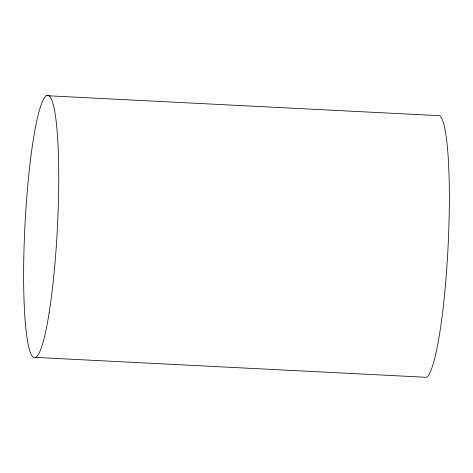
<?xml version="1.0" encoding="UTF-8"?>
<svg xmlns="http://www.w3.org/2000/svg" width="473" height="473" viewBox="0 0 473 473"><rect width="100%" height="100%" fill="white"/><g stroke="black" fill="none" stroke-linecap="round" stroke-linejoin="round"><path stroke-width="0.71" d="M46.561 95.694L437.176 115.578A131.388 16.265 -87.1 0 1 448.528 236.825A131.388 16.265 -87.1 0 1 426.439 377.306L35.824 357.422M49.222 312.286A131.388 16.265 -87.1 0 0 50.706 97.663A131.388 16.265 -87.1 0 0 23.65 269.716A131.388 16.265 -87.1 0 0 49.222 312.286"/></g></svg>
